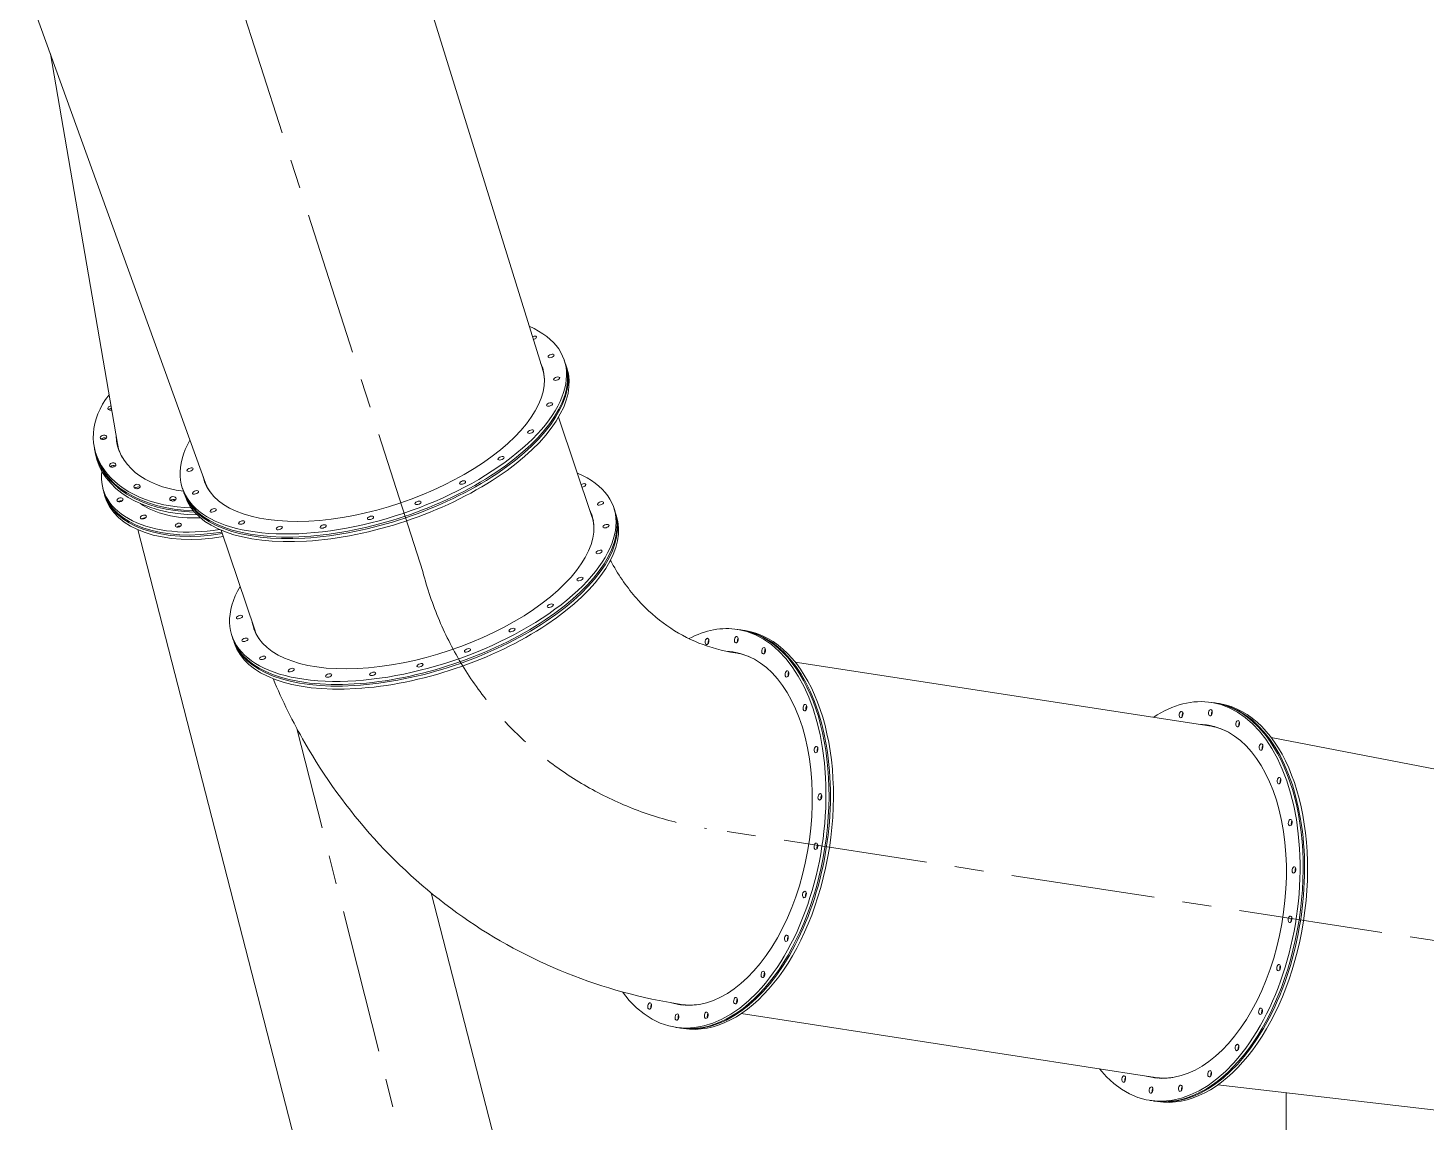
# Model space of a CAD drawing. Header units: inches. Extents: x -350577 to -266477, y -437959 to -377535.
# Drawn here: x -279639 to -276605, y -406545 to -404171 of the extents above; entities that cross this region are included whole.
import ezdxf

# ---------------------------------------------------------------- set-up
doc = ezdxf.new("R2010")
doc.units = ezdxf.units.IN
doc.header["$MEASUREMENT"] = 0
doc.linetypes.add('CENTER', pattern=[2, 1.25, -0.25, 0.25, -0.25])
doc.layers.add('CENTER       (itatec)', color=4, linetype='CENTER', lineweight=9)
doc.layers.add('ORGINAL (itatec)', color=3, linetype='Continuous', lineweight=9)

msp = doc.modelspace()

# ---------------------------------------------------------------- linework, layer by layer
at = {"layer": 'CENTER       (itatec)', "ltscale": 250}
msp.add_lwpolyline([(-272866.3, -406603, -0.846588), (-273241.5, -406666.7), (-278166.1, -405908.2, -0.29983), (-278782, -405350.9), (-279833.4, -402072.5, 0.236684), (-280589.6, -401300.5), (-283112.9, -399781.8)], format="xyb", dxfattribs=at)
msp.add_lwpolyline([(-277758.1, -411720.2), (-277770.3, -410753.3), (-279055.3, -405691.4)], dxfattribs=at)
at = {"layer": 'ORGINAL (itatec)', "extrusion": (-5.55112e-17, 0.816497, 0.57735)}
for p, q in [((-278521.7, -404913.3), (-279156.6, -402865.8)), ((-279253.6, -405158.9), (-279982, -403142.8)), ((-279444.7, -405072.8), (-279590.3, -404227.1)), ((-278475.1, -404891.9), (-278472.8, -404898.6)), ((-278471.7, -404902), (-278469.5, -404908.7)), ((-278415, -405231.5), (-278487.4, -405015.7)), ((-279495.5, -405078.6), (-279494.5, -405084.4)), ((-279494, -405087.3), (-279493, -405093.1)), ((-279476.5, -405169.7), (-279474.9, -405176)), ((-279303.7, -405169.9), (-279301.5, -405176.6)), ((-279474.1, -405179.1), (-279472.4, -405185.4)), ((-279300.3, -405180), (-279298.1, -405186.7)), ((-278367.7, -405211.9), (-278365.5, -405218.6)), ((-278364.4, -405222), (-278362.1, -405228.7)), ((-278451.8, -408947.5), (-279400.6, -405259.9)), ((-279146.9, -405477), (-279219.3, -405261.2)), ((-278099.5, -405476.3), (-278093.1, -405477.3)), ((-279196.4, -405489.9), (-279194.1, -405496.6)), ((-279193, -405500), (-279190.7, -405506.7)), ((-278089.9, -405477.8), (-278083.4, -405478.8)), ((-278091.4, -405529.1), (-278094.4, -405528.7)), ((-277075.2, -405685.7), (-277973.8, -405547.3)), ((-277070.6, -405634.8), (-277064.2, -405635.8)), ((-277061, -405636.3), (-277054.5, -405637.2)), ((-275076.2, -406070.5), (-276940.7, -405711.1)), ((-278045, -408842.9), (-278764.1, -406048.2)), ((-278208.9, -406292.1), (-278212, -406291.7)), ((-277192.7, -406448.7), (-278091.3, -406310.3)), ((-278232.6, -406340.1), (-278226.2, -406341.1)), ((-278222.9, -406341.6), (-278216.5, -406342.6)), ((-275170.5, -406683.2), (-277056.8, -406464.9)), ((-277203.7, -406498.6), (-277197.3, -406499.6)), ((-277194, -406500.1), (-277187.6, -406501.1)), ((-276908.4, -406570.2), (-276908.4, -406482))]:
    msp.add_line(p, q, dxfattribs=at)
at = {"layer": 'ORGINAL (itatec)'}
for centre, major_axis, ratio, start_param, end_param in [((-278889.4, -405030.9), (-414.3, -139), 0.467385, -0.476794, 3.618386), ((-278886, -405041), (-414.3, -139), 0.467385, -0.008657, 3.150249), ((-278887.2, -405037.6), (366.9, 123.1), 0.467385, 0.019552, 0.064015), ((-278883.8, -405047.7), (366.9, 123.1), 0.467385, 0.048895, 0.072033), ((-278888.3, -405034.3), (366, 122.8), 0.467385, -0.122851, -0.01076), ((-278888.3, -405034.3), (366, 122.8), 0.467385, -0.122851, -0.01076), ((-278884.9, -405044.2), (366, 122.8), 0.467385, 0.005652, 0.029154), ((-279238.3, -405034.3), (-257.2, -44.3), 0.672972, -0.635799, 1.275626), ((-279457.7, -405001.7), (-6.9, -1.19), 0.672972, -1.668668, -0.67906), ((-279473.9, -405065.4), (-6.9, -1.19), 0.672972, -2.451285, -0.67906), ((-279473.9, -405065.4), (-6.9, -1.19), 0.672972, -2.462533, -2.451285), ((-279237.3, -405040.1), (-207.9, -35.8), 0.672972, -0.097397, -0.020838), ((-279235.8, -405048.9), (-207.9, -35.8), 0.672972, -0.097397, -0.052114), ((-279237.8, -405037.2), (-207, -35.6), 0.672972, 0, 0.219284), ((-279236.3, -405046), (-207, -35.6), 0.672972, -0.031408, 0.015129), ((-279236.8, -405043.1), (-257.2, -44.3), 0.672972, -0.008422, 1.297537), ((-279223.7, -405104.6), (-252.8, -65), 0.580916, -0.236492, 1.423461), ((-279454, -405125.2), (-6.9, -1.19), 0.672972, -2.451285, -0.67906), ((-279454, -405125.2), (-6.9, -1.19), 0.672972, -2.462533, -2.451285), ((-278782, -405350.9), (-414.3, -139), 0.467385, -0.487951, 3.629544), ((-279401.2, -405172), (-6.9, -1.19), 0.672972, -2.451285, -0.67906), ((-279401.2, -405172), (-6.9, -1.19), 0.672972, -2.462533, -2.451285), ((-278887.2, -405037.6), (-366.9, -123.1), 0.467385, -0.064015, -0.019552), ((-278883.8, -405047.7), (-366.9, -123.1), 0.467385, -0.072033, -0.048895), ((-278888.3, -405034.3), (-366, -122.8), 0.467385, 0.01076, 0.122851), ((-278888.3, -405034.3), (-366, -122.8), 0.467385, 0.01076, 0.122851), ((-278884.9, -405044.2), (-366, -122.8), 0.467385, -0.029154, -0.005652), ((-279221.3, -405114.1), (-252.8, -65), 0.580916, -0.010737, 1.43943), ((-279437.7, -405201.3), (-6.78, -1.74), 0.580916, -2.213181, -0.928411), ((-279323.4, -405198.8), (-6.9, -1.19), 0.672972, -2.451285, -0.67906), ((-279323.4, -405198.8), (-6.9, -1.19), 0.672972, -2.462533, -2.451285), ((-278778.7, -405361), (-414.3, -139), 0.467385, -0.008657, 3.150249), ((-278779.8, -405357.6), (366.9, 123.1), 0.467385, 0.019552, 0.071904), ((-278780.9, -405354.3), (366, 122.8), 0.467385, -0.122851, 0), ((-278776.4, -405367.7), (366.9, 123.1), 0.467385, 0.048895, 0.072163), ((-279386.9, -405238.7), (-6.78, -1.74), 0.580916, -2.213181, -0.928411), ((-279311, -405256.6), (-6.78, -1.74), 0.580916, -2.213181, -0.928411), ((-278777.5, -405364.3), (366, 122.8), 0.467385, 0.006116, 0.029406), ((-278779.8, -405357.6), (-366.9, -123.1), 0.467385, -0.071904, -0.019552), ((-278166.1, -405908.2), (-66.5, -431.9), 0.579797, -0.522889, 3.136065), ((-278166.1, -405908.2), (66.5, 431.9), 0.579797, -0.005528, 0.407581), ((-278780.9, -405354.3), (-366, -122.8), 0.467385, 0, 0.122851), ((-278776.4, -405367.7), (-366.9, -123.1), 0.467385, -0.072163, -0.048895), ((-278777.5, -405364.3), (-366, -122.8), 0.467385, -0.029406, -0.006116), ((-278156.4, -405909.7), (-66.5, -431.9), 0.579797, -0.006431, 3.136065), ((-278158.8, -405503.6), (-1.07, -6.92), 0.579797, -2.209277, -0.932315), ((-278095.2, -405499.7), (-1.07, -6.92), 0.579797, -2.209277, -0.932315), ((-278156.4, -405909.7), (66.5, 431.9), 0.579797, -0.005528, 0.006431), ((-278159.6, -405909.2), (58.9, 382.5), 0.579797, 0.014525, 0.065406), ((-278150, -405910.7), (58.9, 382.5), 0.579797, 0.036319, 0.071479), ((-278162.9, -405908.7), (58.8, 381.5), 0.579797, -0.171695, 0), ((-278153.2, -405910.2), (58.8, 381.5), 0.579797, -0.01541, 0.021845), ((-278036, -405523.7), (-1.07, -6.92), 0.579797, -2.209277, -0.932315), ((-277985.3, -405574), (-1.07, -6.92), 0.579797, -2.209277, -0.932315), ((-277137.2, -406066.7), (66.5, 431.9), 0.579797, -0.005528, 0.487951), ((-277946.4, -405647.1), (-1.07, -6.92), 0.579797, -2.209277, -0.932315), ((-277137.2, -406066.7), (-66.5, -431.9), 0.579797, -0.487951, 3.136065), ((-277127.5, -406068.2), (-66.5, -431.9), 0.579797, -0.006431, 3.136065), ((-277129.9, -405662.1), (-1.07, -6.92), 0.579797, -2.209277, -0.932315), ((-277066.3, -405658.2), (-1.07, -6.92), 0.579797, -2.209277, -0.932315), ((-277127.5, -406068.2), (66.5, 431.9), 0.579797, -0.005528, 0.006431), ((-277130.7, -406067.7), (58.9, 382.5), 0.579797, 0.014525, 0.071904), ((-277121.1, -406069.2), (58.9, 382.5), 0.579797, 0.036319, 0.071904), ((-277007.1, -405682.2), (-1.07, -6.92), 0.579797, -2.209277, -0.932315), ((-277922, -405738.1), (-1.07, -6.92), 0.579797, -2.209277, -0.932315), ((-276956.4, -405732.5), (-1.07, -6.92), 0.579797, -2.209277, -0.932315), ((-276917.5, -405805.6), (-1.07, -6.92), 0.579797, -2.209277, -0.932315), ((-277913.9, -405840.7), (-1.07, -6.92), 0.579797, -2.209277, -0.932315), ((-276893.1, -405896.6), (-1.07, -6.92), 0.579797, -2.209277, -0.932315), ((-277922.5, -405948), (-1.07, -6.92), 0.579797, -2.209277, -0.932315), ((-276885, -405999.2), (-1.07, -6.92), 0.579797, -2.209277, -0.932315), ((-277947.2, -406052.7), (-1.07, -6.92), 0.579797, -2.209277, -0.932315), ((-276893.6, -406106.5), (-1.07, -6.92), 0.579797, -2.209277, -0.932315), ((-277986.4, -406147.6), (-1.07, -6.92), 0.579797, -2.209277, -0.932315), ((-278037.5, -406226.2), (-1.07, -6.92), 0.579797, -2.209277, -0.932315), ((-276918.3, -406211.2), (-1.07, -6.92), 0.579797, -2.209277, -0.932315), ((-278283.2, -406294.6), (-1.07, -6.92), 0.579797, -2.209277, -0.932315), ((-278159.6, -405909.2), (-58.9, -382.5), 0.579797, -0.074692, -0.014525), ((-278150, -405910.7), (-58.9, -382.5), 0.579797, -0.072056, -0.036319), ((-278162.9, -405908.7), (-58.8, -381.5), 0.579797, 0, 0.171696), ((-278153.2, -405910.2), (-58.8, -381.5), 0.579797, -0.021845, 0.01541), ((-278096.8, -406283.2), (-1.07, -6.92), 0.579797, -2.209277, -0.932315), ((-278224, -406318.6), (-1.07, -6.92), 0.579797, -2.209277, -0.932315), ((-278160.5, -406314.7), (-1.07, -6.92), 0.579797, -2.209277, -0.932315), ((-276957.5, -406306), (-1.07, -6.92), 0.579797, -2.209277, -0.932315), ((-277008.6, -406384.7), (-1.07, -6.92), 0.579797, -2.209277, -0.932315), ((-277130.7, -406067.7), (-58.9, -382.5), 0.579797, -0.071904, -0.014525), ((-277067.9, -406441.7), (-1.07, -6.92), 0.579797, -2.209277, -0.932315), ((-277254.3, -406453.1), (-1.07, -6.92), 0.579797, -2.209277, -0.932315), ((-277195.1, -406477.1), (-1.07, -6.92), 0.579797, -2.209277, -0.932315), ((-277121.1, -406069.2), (-58.9, -382.5), 0.579797, -0.071904, -0.036319), ((-277131.6, -406473.2), (-1.07, -6.92), 0.579797, -2.209277, -0.932315)]:
    msp.add_ellipse(centre, major_axis=major_axis, ratio=ratio, start_param=start_param, end_param=end_param, dxfattribs=at)
at = {"layer": 'ORGINAL (itatec)', "extrusion": (3.5653e-17, -2.80798e-16, -1)}
msp.add_ellipse((-278541.9, -404843.7), major_axis=(6.64, 2.23), ratio=0.467385, start_param=-1.752148, end_param=-0.614525, dxfattribs=at)
at = {"layer": 'ORGINAL (itatec)', "extrusion": (1.58226e-16, -1.22573e-16, -1)}
msp.add_ellipse((-278541.9, -404843.7), major_axis=(6.64, 2.23), ratio=0.467385, start_param=-0.614525, end_param=1.773669, dxfattribs=at)
at = {"layer": 'ORGINAL (itatec)', "extrusion": (-5.29688e-17, 1.57885e-16, -1)}
msp.add_ellipse((-278887.2, -405037.6), major_axis=(414.3, 139), ratio=0.467385, start_param=0, end_param=3.141593, dxfattribs=at)
at = {"layer": 'ORGINAL (itatec)', "extrusion": (1.31911e-16, -1.31401e-16, -1)}
msp.add_ellipse((-278889.4, -405030.9), major_axis=(366.9, 123.1), ratio=0.467385, start_param=-0.058154, end_param=3.199746, dxfattribs=at)
at = {"layer": 'ORGINAL (itatec)', "extrusion": (8.79409e-17, -8.76005e-17, -1)}
for centre in [(-278503.6, -404882.9), (-278491.7, -404932.2), (-278548, -405047.1), (-278612.5, -405105), (-279287.1, -405129.6), (-278695.8, -405157.7), (-278396.3, -405202.9), (-279236.9, -405218.1), (-278895.5, -405234.3), (-279175, -405244.5), (-278998.2, -405252.9), (-278384.3, -405252.2), (-278440.7, -405367.1), (-279179.8, -405449.6), (-278505.1, -405425), (-278588.5, -405477.7), (-279129.5, -405538.1), (-279067.6, -405564.5), (-278788.1, -405554.3), (-278890.9, -405572.9)]:
    msp.add_ellipse(centre, major_axis=(-6.64, -2.23), ratio=0.467385, start_param=-3.756117, end_param=2.527068, dxfattribs=at)
at = {"layer": 'ORGINAL (itatec)', "extrusion": (-3.53125e-17, 1.05257e-16, -1)}
msp.add_ellipse((-278883.8, -405047.7), major_axis=(414.3, 139), ratio=0.467385, start_param=0, end_param=3.141593, dxfattribs=at)
at = {"layer": 'ORGINAL (itatec)', "extrusion": (-7.02846e-17, 3.49721e-17, -1)}
msp.add_ellipse((-278886, -405041), major_axis=(366.9, 123.1), ratio=0.467385, start_param=-0.06678, end_param=-0.02933, dxfattribs=at)
at = {"layer": 'ORGINAL (itatec)', "extrusion": (1.17945e-16, 1.32944e-16, -1)}
msp.add_ellipse((-279458.7, -404995.9), major_axis=(-6.9, -1.19), ratio=0.672972, start_param=-1.668668, end_param=1.668668, dxfattribs=at)
at = {"layer": 'ORGINAL (itatec)', "extrusion": (2.10854e-16, -1.04916e-16, -1)}
for centre, major_axis, start_param, end_param in [((-278506.8, -404988.2), (-6.64, -2.23), -3.756117, 2.527068), ((-278886, -405041), (-366.9, -123.1), 0.02933, 0.06678), ((-279275.2, -405178.9), (-6.64, -2.23), -3.756117, 2.527068), ((-278792.4, -405201.8), (-6.64, -2.23), -3.756117, 2.527068), ((-279093.5, -405256.4), (-6.64, -2.23), -3.756117, 2.527068), ((-278399.4, -405308.2), (-6.64, -2.23), -3.756117, 2.527068), ((-279167.8, -405498.9), (-6.64, -2.23), -3.756117, 2.527068), ((-278685, -405521.8), (-6.64, -2.23), -3.756117, 2.527068), ((-278986.2, -405576.4), (-6.64, -2.23), -3.756117, 2.527068)]:
    msp.add_ellipse(centre, major_axis=major_axis, ratio=0.467385, start_param=start_param, end_param=end_param, dxfattribs=at)
at = {"layer": 'ORGINAL (itatec)', "extrusion": (3.25004e-17, -1.07062e-16, -1)}
msp.add_ellipse((-279457.2, -405004.6), major_axis=(6.9, 1.19), ratio=0.672972, start_param=-1.912777, end_param=-1.472925, dxfattribs=at)
at = {"layer": 'ORGINAL (itatec)', "extrusion": (1.35887e-16, 1.92358e-16, -1)}
for centre in [(-279474.9, -405059.5), (-279455, -405119.4), (-279402.2, -405166.2)]:
    msp.add_ellipse(centre, major_axis=(-6.9, -1.19), ratio=0.672972, start_param=-3.831900586421501, end_param=2.451284720758085, dxfattribs=at)
at = {"layer": 'ORGINAL (itatec)', "extrusion": (-5.04424e-17, 4.76486e-17, -1)}
msp.add_ellipse((-279473.4, -405068.3), major_axis=(6.9, 1.19), ratio=0.672972, start_param=-1.912777, end_param=-1.228816, dxfattribs=at)
at = {"layer": 'ORGINAL (itatec)', "extrusion": (2.04271e-16, 2.04122e-16, -1)}
msp.add_ellipse((-279238.3, -405034.3), major_axis=(-207.9, -35.8), ratio=0.672972, start_param=-1.149052, end_param=0.097397, dxfattribs=at)
at = {"layer": 'ORGINAL (itatec)', "extrusion": (-6.9266e-17, 1.57064e-16, -1)}
msp.add_ellipse((-279236.8, -405043.1), major_axis=(-207.9, -35.8), ratio=0.672972, start_param=0.031259, end_param=0.097397, dxfattribs=at)
at = {"layer": 'ORGINAL (itatec)', "extrusion": (1.36769e-17, 2.35295e-18, -1)}
msp.add_ellipse((-279237.3, -405040.1), major_axis=(-257.2, -44.3), ratio=0.672972, start_param=-1.289604, end_param=0, dxfattribs=at)
at = {"layer": 'ORGINAL (itatec)', "extrusion": (6.75027e-17, 1.80593e-16, -1)}
msp.add_ellipse((-279235.8, -405048.9), major_axis=(-257.2, -44.3), ratio=0.672972, start_param=-1.315401, end_param=0, dxfattribs=at)
at = {"layer": 'ORGINAL (itatec)', "extrusion": (1.36769e-16, 2.35295e-17, -1)}
msp.add_ellipse((-279453.5, -405128.1), major_axis=(6.9, 1.19), ratio=0.672972, start_param=-1.912777, end_param=-1.228816, dxfattribs=at)
at = {"layer": 'ORGINAL (itatec)', "extrusion": (-3.67655e-17, 5.00016e-17, -1)}
msp.add_ellipse((-279400.7, -405175), major_axis=(6.9, 1.19), ratio=0.672972, start_param=-1.912777, end_param=-1.228816, dxfattribs=at)
at = {"layer": 'ORGINAL (itatec)', "extrusion": (-4.43109e-17, 2.19342e-16, -1)}
msp.add_ellipse((-278434.6, -405163.7), major_axis=(6.64, 2.23), ratio=0.467385, start_param=-2.010735, end_param=-0.614525, dxfattribs=at)
at = {"layer": 'ORGINAL (itatec)', "extrusion": (1.31571e-16, 4.41407e-17, -1)}
msp.add_ellipse((-278434.6, -405163.7), major_axis=(6.64, 2.23), ratio=0.467385, start_param=-0.614525, end_param=2.010735, dxfattribs=at)
at = {"layer": 'ORGINAL (itatec)', "extrusion": (1.30472e-17, 6.06764e-17, -1)}
msp.add_ellipse((-279222.1, -405110.9), major_axis=(-252.8, -65), ratio=0.580916, start_param=-1.438519, end_param=0, dxfattribs=at)
at = {"layer": 'ORGINAL (itatec)', "extrusion": (8.10329e-17, -3.6469e-17, -1)}
msp.add_ellipse((-279219.7, -405120.4), major_axis=(-252.8, -65), ratio=0.580916, start_param=-1.441251, end_param=0, dxfattribs=at)
at = {"layer": 'ORGINAL (itatec)', "extrusion": (1.22139e-16, -1.40531e-16, -1)}
for centre in [(-279439.3, -405195), (-279388.5, -405232.4)]:
    msp.add_ellipse(centre, major_axis=(-6.78, -1.74), ratio=0.580916, start_param=-3.780625, end_param=2.50256, dxfattribs=at)
at = {"layer": 'ORGINAL (itatec)', "extrusion": (5.33672e-17, 7.10511e-17, -1)}
msp.add_ellipse((-279223.7, -405104.6), major_axis=(-204.3, -52.6), ratio=0.580916, start_param=-1.222618, end_param=-0.448379, dxfattribs=at)
at = {"layer": 'ORGINAL (itatec)', "extrusion": (4.26508e-18, 5.70604e-17, -1)}
msp.add_ellipse((-279324.4, -405193), major_axis=(-6.9, -1.19), ratio=0.672972, start_param=-3.83190058642149, end_param=2.451284720758096, dxfattribs=at)
at = {"layer": 'ORGINAL (itatec)', "extrusion": (1.79419e-17, 5.94134e-17, -1)}
msp.add_ellipse((-279322.9, -405201.7), major_axis=(6.9, 1.19), ratio=0.672972, start_param=-1.912777, end_param=-1.228816, dxfattribs=at)
at = {"layer": 'ORGINAL (itatec)', "extrusion": (7.02846e-17, -3.49721e-17, -1)}
for centre in [(-278779.8, -405357.6), (-278776.4, -405367.7)]:
    msp.add_ellipse(centre, major_axis=(414.3, 139), ratio=0.467385, start_param=0, end_param=3.141593, dxfattribs=at)
at = {"layer": 'ORGINAL (itatec)', "extrusion": (1.66883e-16, -6.11161e-17, -1)}
msp.add_ellipse((-278782, -405350.9), major_axis=(366.9, 123.1), ratio=0.467385, start_param=-0.071904, end_param=3.213497, dxfattribs=at)
at = {"layer": 'ORGINAL (itatec)', "extrusion": (1.14255e-16, -7.87723e-17, -1)}
msp.add_ellipse((-278778.7, -405361), major_axis=(366.9, 123.1), ratio=0.467385, start_param=-0.071904, end_param=-0.02933, dxfattribs=at)
at = {"layer": 'ORGINAL (itatec)', "extrusion": (4.18913e-17, -2.18498e-16, -1)}
msp.add_ellipse((-279312.7, -405250.3), major_axis=(-6.78, -1.74), ratio=0.580916, start_param=-3.780625, end_param=2.50256, dxfattribs=at)
at = {"layer": 'ORGINAL (itatec)', "extrusion": (-8.99835e-18, 1.14085e-16, -1)}
msp.add_ellipse((-278778.7, -405361), major_axis=(-366.9, -123.1), ratio=0.467385, start_param=0.02933, end_param=0.071904, dxfattribs=at)
at = {"layer": 'ORGINAL (itatec)', "extrusion": (1.48796e-16, 1.45579e-16, -1)}
for centre in [(-278159.6, -405909.2), (-278150, -405910.7), (-277130.7, -406067.7), (-277121.1, -406069.2)]:
    msp.add_ellipse(centre, major_axis=(66.5, 431.9), ratio=0.579797, start_param=0.005528, end_param=3.141593, dxfattribs=at)
at = {"layer": 'ORGINAL (itatec)', "extrusion": (1.64592e-16, -2.53516e-17, -1)}
for centre, start_param, end_param in [((-278165.2, -405502.6), -3.136064698729847, 3.14712060844974), ((-278042.5, -405522.7), -3.136064698729889, 3.147120608449697), ((-277991.7, -405573), -3.136064698729847, 3.14712060844974), ((-277952.8, -405646.1), -3.136064698729811, 3.147120608449775), ((-277136.3, -405661.1), -3.136064698729868, 3.147120608449718), ((-277013.6, -405681.2), -3.136064698729811, 3.147120608449775), ((-276962.8, -405731.5), -3.136064698729825, 3.147120608449761), ((-276923.9, -405804.6), -3.136064698729854, 3.147120608449733), ((-277920.3, -405839.7), -3.136064698729854, 3.147120608449733), ((-277928.9, -405947), -3.13606469872979, 3.147120608449796), ((-276891.4, -405998.2), -3.13606469872979, 3.147120608449796), ((-277953.7, -406051.7), -3.136064698729811, 3.147120608449775), ((-276900, -406105.5), -3.136064698729832, 3.147120608449754), ((-276924.7, -406210.2), -3.136064698729832, 3.147120608449754), ((-278043.9, -406225.2), -3.136064698729825, 3.147120608449761), ((-278289.7, -406293.6), -3.13606469872979, 3.147120608449796), ((-278103.3, -406282.2), -3.136064698729783, 3.147120608449804), ((-278230.5, -406317.7), -3.136064698729854, 3.147120608449733), ((-277015, -406383.7), -3.136064698729804, 3.147120608449782), ((-277260.8, -406452.1), -3.136064698729825, 3.147120608449761), ((-277074.4, -406440.7), -3.136064698729832, 3.147120608449754), ((-277201.6, -406476.1), -3.136064698729825, 3.147120608449761)]:
    msp.add_ellipse(centre, major_axis=(-1.07, -6.92), ratio=0.579797, start_param=start_param, end_param=end_param, dxfattribs=at)
at = {"layer": 'ORGINAL (itatec)', "extrusion": (-6.53952e-17, 1.22404e-16, -1)}
for centre, start_param, end_param in [((-278101.7, -405498.7), -3.136064698729804, 3.147120608449783), ((-277072.8, -405657.2), -3.136064698729782, 3.147120608449804)]:
    msp.add_ellipse(centre, major_axis=(-1.07, -6.92), ratio=0.579797, start_param=start_param, end_param=end_param, dxfattribs=at)
at = {"layer": 'ORGINAL (itatec)', "extrusion": (2.12111e-16, 1.91992e-16, -1)}
for centre in [(-278159.6, -405909.2), (-278150, -405910.7), (-277130.7, -406067.7)]:
    msp.add_ellipse(centre, major_axis=(66.5, 431.9), ratio=0.579797, start_param=0, end_param=0.005528, dxfattribs=at)
at = {"layer": 'ORGINAL (itatec)', "extrusion": (7.17652e-17, 1.01278e-16, -1)}
msp.add_ellipse((-278166.1, -405908.2), major_axis=(58.9, 382.5), ratio=0.579797, start_param=0.005528, end_param=3.21999, dxfattribs=at)
at = {"layer": 'ORGINAL (itatec)', "extrusion": (1.40345e-16, 9.07146e-17, -1)}
msp.add_ellipse((-278166.1, -405908.2), major_axis=(58.9, 382.5), ratio=0.579797, start_param=-0.05792, end_param=0.005528, dxfattribs=at)
at = {"layer": 'ORGINAL (itatec)', "extrusion": (3.08123e-16, 1.77204e-16, -1)}
msp.add_ellipse((-278156.4, -405909.7), major_axis=(58.9, 382.5), ratio=0.579797, start_param=-0.068151, end_param=-0.021789, dxfattribs=at)
at = {"layer": 'ORGINAL (itatec)', "extrusion": (1.3508e-16, 1.47691e-16, -1)}
msp.add_ellipse((-277121.1, -406069.2), major_axis=(66.5, 431.9), ratio=0.579797, start_param=0, end_param=0.005528, dxfattribs=at)
at = {"layer": 'ORGINAL (itatec)', "extrusion": (1.81494e-16, 8.43767e-17, -1)}
msp.add_ellipse((-277137.2, -406066.7), major_axis=(58.9, 382.5), ratio=0.579797, start_param=0.005528, end_param=3.213497, dxfattribs=at)
at = {"layer": 'ORGINAL (itatec)', "extrusion": (1.70963e-16, 1.9833e-16, -1)}
msp.add_ellipse((-277137.2, -406066.7), major_axis=(58.9, 382.5), ratio=0.579797, start_param=-0.071904, end_param=0.005528, dxfattribs=at)
at = {"layer": 'ORGINAL (itatec)', "extrusion": (2.92326e-16, 3.48134e-16, -1)}
msp.add_ellipse((-277127.5, -406068.2), major_axis=(58.9, 382.5), ratio=0.579797, start_param=-0.071904, end_param=-0.021789, dxfattribs=at)
at = {"layer": 'ORGINAL (itatec)', "extrusion": (3.95685e-16, 1.07551e-16, -1)}
msp.add_ellipse((-277133.9, -406067.2), major_axis=(58.8, 381.5), ratio=0.579797, start_param=0, end_param=0.171695, dxfattribs=at)
at = {"layer": 'ORGINAL (itatec)', "extrusion": (9.71168e-17, 2.6587e-16, -1)}
msp.add_ellipse((-277124.3, -406068.7), major_axis=(58.8, 381.5), ratio=0.579797, start_param=-0.021845, end_param=0.01541, dxfattribs=at)
at = {"layer": 'ORGINAL (itatec)', "extrusion": (3.54537e-16, 1.13889e-16, -1)}
for centre, start_param, end_param in [((-277928.5, -405737.1), -3.13606469872974, 3.147120608449847), ((-276899.6, -405895.6), -3.136064698729804, 3.147120608449783), ((-277992.9, -406146.6), -3.136064698729782, 3.147120608449804), ((-278166.9, -406313.8), -3.136064698729867, 3.147120608449719), ((-276964, -406305), -3.136064698729789, 3.147120608449797), ((-277138, -406472.2), -3.136064698729747, 3.14712060844984)]:
    msp.add_ellipse(centre, major_axis=(-1.07, -6.92), ratio=0.579797, start_param=start_param, end_param=end_param, dxfattribs=at)
at = {"layer": 'ORGINAL (itatec)', "extrusion": (1.50876e-16, -2.3239e-17, -1)}
msp.add_ellipse((-278156.4, -405909.7), major_axis=(-58.9, -382.5), ratio=0.579797, start_param=0.021789, end_param=0.073433, dxfattribs=at)
at = {"layer": 'ORGINAL (itatec)', "extrusion": (2.06845e-16, 2.48969e-16, -1)}
msp.add_ellipse((-277127.5, -406068.2), major_axis=(-58.9, -382.5), ratio=0.579797, start_param=0.021789, end_param=0.071904, dxfattribs=at)
at = {"layer": 'ORGINAL (itatec)', "extrusion": (2.17376e-16, 1.35016e-16, -1)}
msp.add_ellipse((-277133.9, -406067.2), major_axis=(-58.8, -381.5), ratio=0.579797, start_param=-0.171696, end_param=0, dxfattribs=at)
at = {"layer": 'ORGINAL (itatec)', "extrusion": (3.3029e-16, 2.29956e-16, -1)}
msp.add_ellipse((-277124.3, -406068.7), major_axis=(-58.8, -381.5), ratio=0.579797, start_param=-0.01541, end_param=0.021845, dxfattribs=at)
at = {"layer": 'ORGINAL (itatec)'}
msp.add_open_spline([(-279442.9, -405083.5), (-279443, -405082.9), (-279443.1, -405082.2), (-279443.2, -405081.6)], degree=3, dxfattribs=at)
for points, knots in [([(-278104.1, -405527.2), (-278132, -405522.9), (-278158.1, -405515.7), (-278207.3, -405496.1), (-278230.3, -405483.6), (-278274.2, -405452.8), (-278295, -405434.6), (-278334.1, -405391.3), (-278352.3, -405366.3), (-278370.8, -405334.1), (-278372.9, -405330.3), (-278375, -405326.5)], [2.0867369, 2.0867369, 2.0867369, 2.0867369, 2.2718516, 2.2718516, 2.4569663, 2.4569663, 2.6420811, 2.6420811, 2.8271958, 2.8271958, 2.851125, 2.851125, 2.851125, 2.851125]), ([(-278221.6, -406290.2), (-278306.4, -406277.1), (-278389.7, -406254.5), (-278549, -406190.8), (-278624.9, -406149.7), (-278765.4, -406051.3), (-278830, -405994), (-278944.9, -405866.7), (-278995.4, -405796.8), (-279063.9, -405677.4), (-279086.9, -405630.9), (-279107.1, -405583.2)], [2.0867369, 2.0867369, 2.0867369, 2.0867369, 2.2718516, 2.2718516, 2.4569663, 2.4569663, 2.6420811, 2.6420811, 2.8271958, 2.8271958, 2.9387286, 2.9387286, 2.9387286, 2.9387286])]:
    msp.add_open_spline(points, degree=3, knots=knots, dxfattribs=at)

doc.saveas('drawing.dxf')
